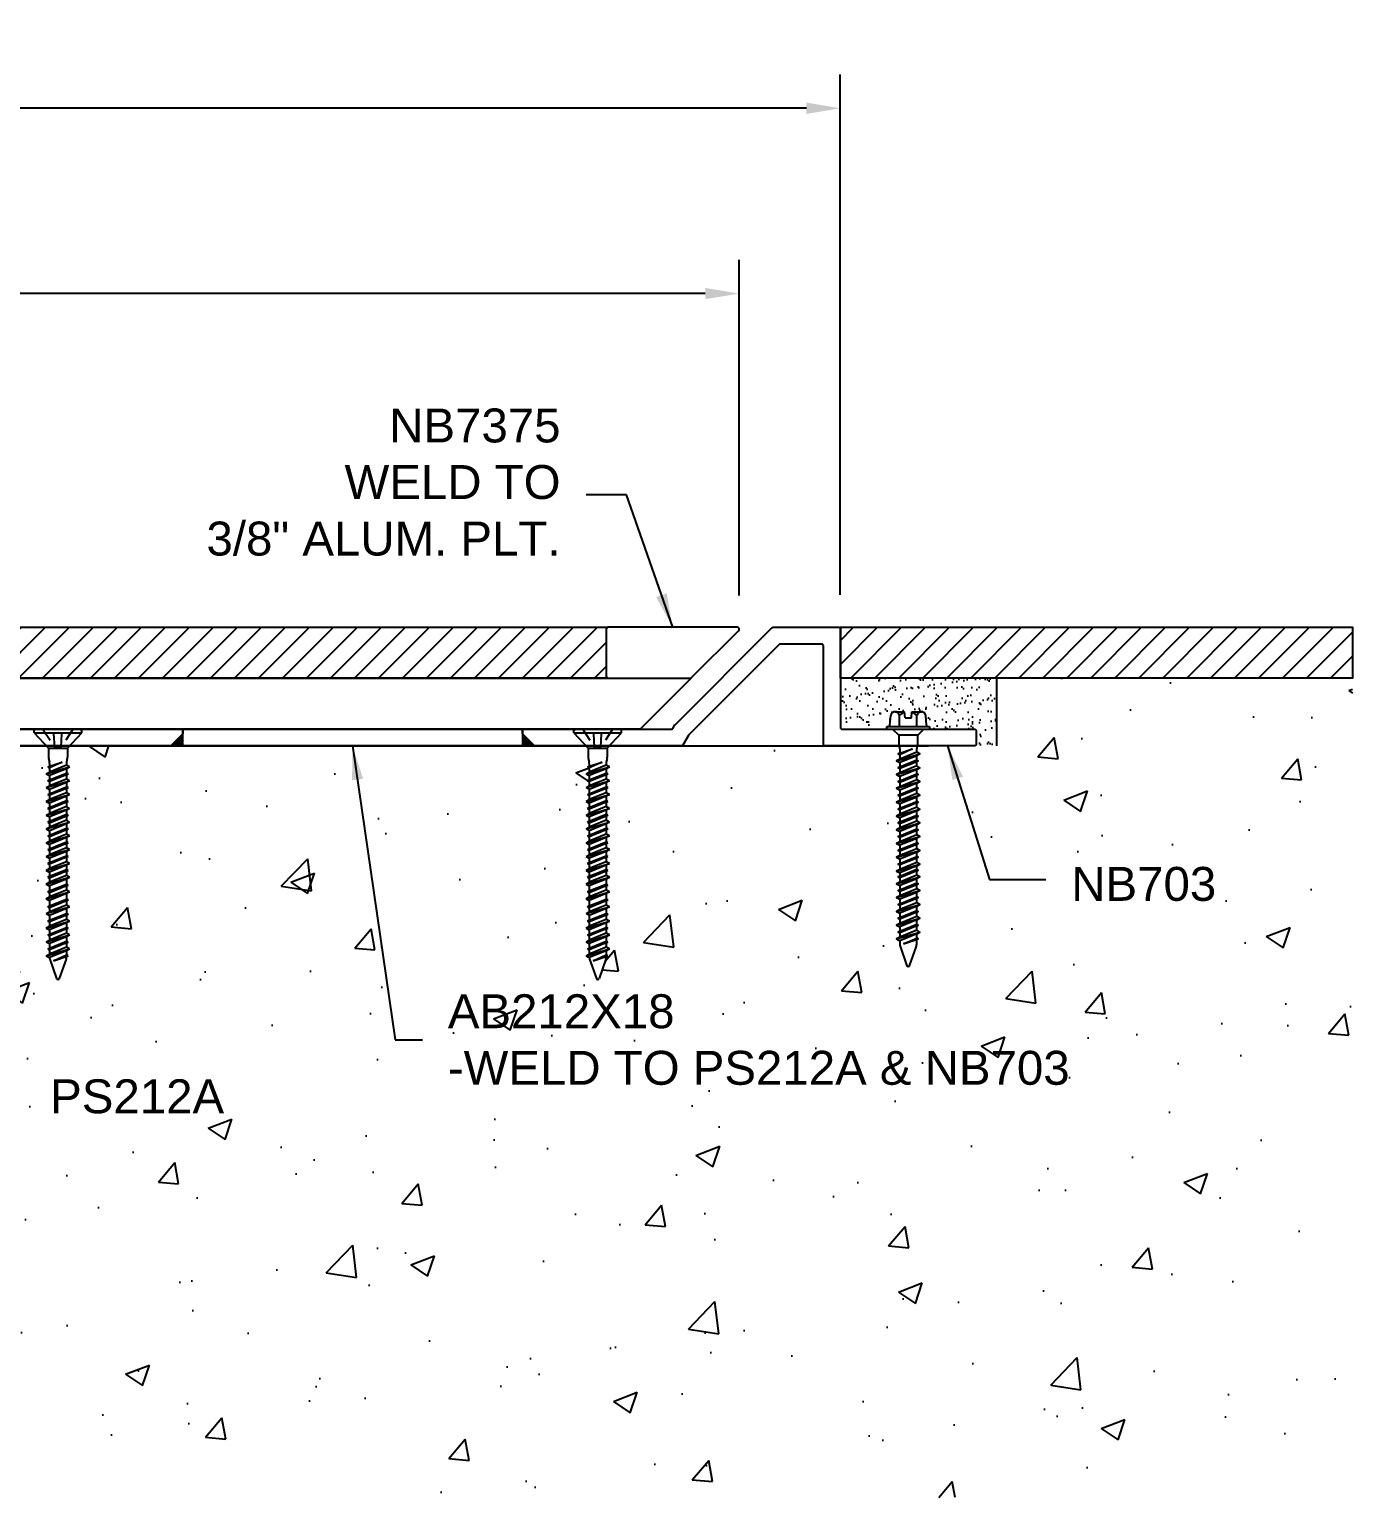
# Model space of a CAD drawing. Header units: inches. Extents: x -23.5 to 59, y 0.1 to 14.3.
# Drawn here: x 0.15 to 9.9, y 1.28 to 12.1 of the extents above; entities that cross this region are included whole.
import ezdxf

# ---------------------------------------------------------------- set-up
doc = ezdxf.new("R2010")
doc.units = ezdxf.units.IN
doc.header["$MEASUREMENT"] = 0
doc.linetypes.add('DASHED', pattern=[0.75, 0.5, -0.25])
for name, color, linetype in [('Anchors', 4, 'Continuous'), ('Conditions', 1, 'Continuous'), ('Dimensions', 3, 'Continuous'), ('TEXT', 2, 'Continuous')]:
    doc.layers.add(name, color=color, linetype=linetype)
doc.styles.add('ARIAL', font='arial.ttf')
doc.dimstyles.new('Arial', dxfattribs={"dimtxt": 0.25, "dimasz": 0.25, "dimexe": 0.25, "dimexo": 0.25, "dimgap": 0.25, "dimtad": 0, "dimtih": 1, "dimtoh": 1, "dimdec": 4, "dimzin": 3, "dimdsep": 46, "dimlunit": 4, "dimtxsty": 'ARIAL', "dimcen": 0.25, "dimadec": 0, "dimazin": 0, "dimtfac": 1, "dimtdec": 4, "dimtofl": 0, "dimtmove": 0, "dimatfit": 3, "dimfxl": 0, "dimfrac": 2, "dimtolj": 1, "dimtzin": 0, "dimarcsym": 0})

# ---------------------------------------------------------------- blocks, each defined once
blk = doc.blocks.new('*D22')
at = {"layer": 'Defpoints', "color": 0}
for p in [(6.124, 11.519), (-17.075, 7.684), (6.124, 7.684)]:
    blk.add_point(p, dxfattribs=at)
at = {"layer": 'Dimensions', "color": 0, "lineweight": -2}
for p, q in [((-17.075, 7.934), (-17.075, 11.769)), ((6.124, 7.934), (6.124, 11.769)), ((-16.825, 11.519), (-6.531, 11.519)), ((5.874, 11.519), (-4.419, 11.519))]:
    blk.add_line(p, q, dxfattribs=at)
at = {"layer": 'Dimensions', "color": 0}
for points in [[(-16.825, 11.561), (-16.825, 11.477), (-17.075, 11.519)], [(5.874, 11.561), (5.874, 11.477), (6.124, 11.519)]]:
    blk.add_solid(points, dxfattribs=at)
at = {"layer": 'Dimensions', "color": 0, "insert": (-5.475, 11.519), "char_height": 0.25, "attachment_point": 5, "style": 'ARIAL'}
blk.add_mtext('\\A1;1\'-11 3/16"\\P [589mm]', dxfattribs=at)
blk = doc.blocks.new('A$C63CB1885')
for p, q in [((-0.176, 0), (-0.175, 0.018)), ((-0.176, 0), (0.176, 0)), ((-0.176, 0), (-0.07, -0.113)), ((-0.163, 0.029), (0.163, 0.029)), ((0.07, -0.113), (0.176, 0)), ((0.176, 0), (0.175, 0.018)), ((-0.074, -0.251), (0.032, -0.215)), ((-0.07, -0.113), (0.07, -0.113)), ((-0.07, -0.113), (-0.07, -0.18)), ((-0.069, -0.189), (-0.063, -0.215)), ((-0.062, -0.245), (0.032, -0.215)), ((0.032, -0.215), (-0.062, -0.257)), ((0.069, -0.189), (0.063, -0.215)), ((0.07, -0.113), (0.07, -0.18)), ((-0.086, -0.302), (0.086, -0.251)), ((-0.086, -0.302), (-0.062, -0.289)), ((-0.086, -0.302), (-0.062, -0.315)), ((-0.074, -0.251), (-0.062, -0.245)), ((-0.074, -0.251), (-0.062, -0.257)), ((-0.074, -0.353), (0.074, -0.302)), ((-0.062, -0.225), (-0.062, -0.245)), ((0.062, -0.238), (-0.062, -0.289)), ((-0.062, -0.257), (-0.062, -0.289)), ((0.062, -0.264), (-0.062, -0.315)), ((-0.062, -0.346), (0.062, -0.296)), ((0.062, -0.308), (-0.062, -0.359)), ((-0.062, -0.315), (-0.062, -0.346)), ((0.062, -0.225), (0.062, -0.238)), ((0.086, -0.251), (0.062, -0.238)), ((0.086, -0.251), (0.062, -0.264)), ((0.062, -0.264), (0.062, -0.296)), ((0.074, -0.302), (0.062, -0.296)), ((0.074, -0.302), (0.062, -0.308)), ((0.062, -0.308), (0.062, -0.34)), ((-0.086, -0.403), (0.086, -0.353)), ((-0.086, -0.403), (-0.062, -0.391)), ((-0.086, -0.403), (-0.062, -0.416)), ((-0.074, -0.353), (-0.062, -0.346)), ((-0.074, -0.353), (-0.062, -0.359)), ((-0.074, -0.454), (0.074, -0.403)), ((0.062, -0.34), (-0.062, -0.391)), ((-0.062, -0.359), (-0.062, -0.391)), ((0.062, -0.366), (-0.062, -0.416)), ((-0.062, -0.448), (0.062, -0.397)), ((0.062, -0.41), (-0.062, -0.46)), ((-0.062, -0.416), (-0.062, -0.448)), ((0.086, -0.353), (0.062, -0.34)), ((0.086, -0.353), (0.062, -0.366)), ((0.062, -0.366), (0.062, -0.397)), ((0.074, -0.403), (0.062, -0.397)), ((0.074, -0.403), (0.062, -0.41)), ((0.062, -0.41), (0.062, -0.441)), ((-0.086, -0.505), (0.086, -0.454)), ((-0.086, -0.505), (-0.062, -0.492)), ((-0.086, -0.505), (-0.062, -0.518)), ((-0.074, -0.454), (-0.062, -0.448)), ((-0.074, -0.454), (-0.062, -0.46)), ((-0.074, -0.556), (0.074, -0.505)), ((0.062, -0.441), (-0.062, -0.492)), ((-0.062, -0.46), (-0.062, -0.492)), ((0.062, -0.467), (-0.062, -0.518)), ((-0.062, -0.55), (0.062, -0.499)), ((0.062, -0.511), (-0.062, -0.562)), ((-0.062, -0.518), (-0.062, -0.55)), ((0.086, -0.454), (0.062, -0.441)), ((0.086, -0.454), (0.062, -0.467)), ((0.062, -0.467), (0.062, -0.499)), ((0.074, -0.505), (0.062, -0.499)), ((0.074, -0.505), (0.062, -0.511)), ((0.062, -0.511), (0.062, -0.543)), ((-0.086, -0.607), (0.086, -0.556)), ((-0.086, -0.607), (-0.062, -0.594)), ((-0.086, -0.607), (-0.062, -0.619)), ((-0.074, -0.556), (-0.062, -0.55)), ((-0.074, -0.556), (-0.062, -0.562)), ((-0.074, -0.657), (0.074, -0.607)), ((0.062, -0.543), (-0.062, -0.594)), ((-0.062, -0.562), (-0.062, -0.594)), ((0.062, -0.569), (-0.062, -0.619)), ((-0.062, -0.651), (0.062, -0.6)), ((0.062, -0.613), (-0.062, -0.664)), ((-0.062, -0.619), (-0.062, -0.651)), ((0.062, -0.644), (-0.062, -0.695)), ((0.086, -0.556), (0.062, -0.543)), ((0.086, -0.556), (0.062, -0.569)), ((0.062, -0.569), (0.062, -0.6)), ((0.074, -0.607), (0.062, -0.6)), ((0.074, -0.607), (0.062, -0.613)), ((0.062, -0.613), (0.062, -0.644)), ((0.086, -0.657), (0.062, -0.644)), ((-0.086, -0.708), (0.086, -0.657)), ((-0.086, -0.708), (-0.062, -0.695)), ((-0.086, -0.708), (-0.062, -0.721)), ((-0.074, -0.657), (-0.062, -0.651)), ((-0.074, -0.657), (-0.062, -0.664)), ((-0.074, -0.759), (0.074, -0.708)), ((-0.074, -0.759), (-0.062, -0.753)), ((-0.062, -0.664), (-0.062, -0.695)), ((0.062, -0.67), (-0.062, -0.721)), ((-0.062, -0.753), (0.062, -0.702)), ((0.062, -0.714), (-0.062, -0.765)), ((-0.062, -0.721), (-0.062, -0.753)), ((0.062, -0.746), (-0.062, -0.797)), ((0.086, -0.657), (0.062, -0.67)), ((0.062, -0.67), (0.062, -0.702)), ((0.074, -0.708), (0.062, -0.702)), ((0.074, -0.708), (0.062, -0.714)), ((0.062, -0.714), (0.062, -0.746)), ((0.086, -0.759), (0.062, -0.746)), ((-0.086, -0.81), (0.086, -0.759)), ((-0.086, -0.81), (-0.062, -0.797)), ((-0.086, -0.81), (-0.062, -0.823)), ((-0.086, -0.911), (0.086, -0.86)), ((-0.074, -0.759), (-0.062, -0.765)), ((-0.074, -0.86), (0.074, -0.81)), ((-0.074, -0.86), (-0.062, -0.854)), ((-0.074, -0.86), (-0.062, -0.867)), ((-0.062, -0.765), (-0.062, -0.797)), ((0.062, -0.772), (-0.062, -0.823)), ((-0.062, -0.854), (0.062, -0.804)), ((0.062, -0.816), (-0.062, -0.867)), ((-0.062, -0.823), (-0.062, -0.854)), ((0.062, -0.848), (-0.062, -0.898)), ((0.086, -0.759), (0.062, -0.772)), ((0.062, -0.772), (0.062, -0.804)), ((0.074, -0.81), (0.062, -0.804)), ((0.074, -0.81), (0.062, -0.816)), ((0.062, -0.816), (0.062, -0.848)), ((0.086, -0.86), (0.062, -0.848)), ((0.086, -0.86), (0.062, -0.873)), ((-0.086, -0.911), (-0.062, -0.898)), ((-0.086, -0.911), (-0.062, -0.924)), ((-0.086, -1.013), (0.086, -0.962)), ((-0.074, -0.962), (0.074, -0.911)), ((-0.074, -0.962), (-0.062, -0.956)), ((-0.074, -0.962), (-0.062, -0.968)), ((-0.062, -0.867), (-0.062, -0.898)), ((0.062, -0.873), (-0.062, -0.924)), ((-0.062, -0.956), (0.062, -0.905)), ((0.062, -0.917), (-0.062, -0.968)), ((-0.062, -0.924), (-0.062, -0.956)), ((0.062, -0.949), (-0.062, -1)), ((-0.062, -0.968), (-0.062, -1)), ((0.062, -0.873), (0.062, -0.905)), ((0.074, -0.911), (0.062, -0.905)), ((0.074, -0.911), (0.062, -0.917)), ((0.062, -0.917), (0.062, -0.949)), ((0.086, -0.962), (0.062, -0.949)), ((0.086, -0.962), (0.062, -0.975)), ((-0.086, -1.013), (-0.062, -1)), ((-0.086, -1.013), (-0.062, -1.026)), ((-0.086, -1.114), (0.086, -1.064)), ((-0.074, -1.064), (0.074, -1.013)), ((-0.074, -1.064), (-0.062, -1.057)), ((-0.074, -1.064), (-0.062, -1.07)), ((0.062, -0.975), (-0.062, -1.026)), ((-0.062, -1.057), (0.062, -1.007)), ((0.062, -1.019), (-0.062, -1.07)), ((-0.062, -1.026), (-0.062, -1.057)), ((0.062, -1.051), (-0.062, -1.101)), ((-0.062, -1.07), (-0.062, -1.101)), ((0.062, -1.077), (-0.062, -1.127)), ((0.062, -0.975), (0.062, -1.007)), ((0.074, -1.013), (0.062, -1.007)), ((0.074, -1.013), (0.062, -1.019)), ((0.062, -1.019), (0.062, -1.051)), ((0.086, -1.064), (0.062, -1.051)), ((0.086, -1.064), (0.062, -1.077)), ((0.062, -1.077), (0.062, -1.115)), ((-0.086, -1.114), (-0.062, -1.101)), ((-0.086, -1.114), (-0.062, -1.127)), ((-0.086, -1.222), (0.086, -1.171)), ((-0.074, -1.171), (0.074, -1.121)), ((-0.074, -1.171), (-0.062, -1.165)), ((-0.074, -1.171), (-0.062, -1.178)), ((-0.062, -1.165), (0.062, -1.115)), ((0.062, -1.127), (-0.062, -1.178)), ((-0.062, -1.127), (-0.062, -1.165)), ((0.062, -1.159), (-0.062, -1.209)), ((-0.062, -1.178), (-0.062, -1.209)), ((0.062, -1.184), (-0.062, -1.235)), ((0.074, -1.121), (0.062, -1.115)), ((0.074, -1.121), (0.062, -1.127)), ((0.062, -1.127), (0.062, -1.159)), ((0.086, -1.171), (0.062, -1.159)), ((0.086, -1.171), (0.062, -1.184)), ((0.062, -1.184), (0.062, -1.225)), ((-0.086, -1.222), (-0.062, -1.209)), ((-0.086, -1.222), (-0.062, -1.235)), ((-0.086, -1.332), (0.086, -1.282)), ((-0.074, -1.282), (0.074, -1.231)), ((-0.074, -1.282), (-0.062, -1.275)), ((-0.074, -1.282), (-0.062, -1.288)), ((-0.062, -1.275), (0.062, -1.225)), ((-0.062, -1.235), (-0.062, -1.275)), ((0.062, -1.237), (-0.062, -1.288)), ((0.062, -1.269), (-0.062, -1.319)), ((-0.062, -1.288), (-0.062, -1.319)), ((0.062, -1.295), (-0.062, -1.345)), ((0.074, -1.231), (0.062, -1.225)), ((0.074, -1.231), (0.062, -1.237)), ((0.062, -1.237), (0.062, -1.269)), ((0.086, -1.282), (0.062, -1.269)), ((0.086, -1.282), (0.062, -1.295)), ((0.062, -1.295), (0.062, -1.33)), ((-0.086, -1.332), (-0.062, -1.319)), ((-0.086, -1.332), (-0.062, -1.345)), ((-0.086, -1.438), (0.086, -1.387)), ((-0.074, -1.387), (0.074, -1.336)), ((-0.074, -1.387), (-0.062, -1.381)), ((-0.074, -1.387), (-0.062, -1.393)), ((-0.062, -1.381), (0.062, -1.33)), ((0.062, -1.343), (-0.062, -1.393)), ((-0.062, -1.345), (-0.062, -1.381)), ((0.062, -1.374), (-0.062, -1.425)), ((-0.062, -1.393), (-0.062, -1.425)), ((0.062, -1.4), (-0.062, -1.451)), ((0.074, -1.336), (0.062, -1.33)), ((0.074, -1.336), (0.062, -1.343)), ((0.062, -1.343), (0.062, -1.374)), ((0.086, -1.387), (0.062, -1.374)), ((0.086, -1.387), (0.062, -1.4)), ((0.062, -1.4), (0.062, -1.433)), ((-0.086, -1.438), (-0.062, -1.425)), ((-0.086, -1.438), (-0.062, -1.451)), ((-0.086, -1.54), (0.086, -1.489)), ((-0.074, -1.489), (0.074, -1.439)), ((-0.074, -1.489), (-0.062, -1.483)), ((-0.074, -1.489), (-0.062, -1.496)), ((-0.062, -1.483), (0.062, -1.433)), ((0.062, -1.445), (-0.062, -1.496)), ((-0.062, -1.451), (-0.062, -1.483)), ((0.062, -1.477), (-0.062, -1.527)), ((-0.062, -1.496), (-0.062, -1.527)), ((0.062, -1.502), (-0.062, -1.553)), ((0.074, -1.439), (0.062, -1.433)), ((0.074, -1.439), (0.062, -1.445)), ((0.062, -1.445), (0.062, -1.477)), ((0.086, -1.489), (0.062, -1.477)), ((0.086, -1.489), (0.062, -1.502)), ((0.062, -1.502), (0.062, -1.535)), ((-0.086, -1.54), (-0.062, -1.527)), ((-0.086, -1.54), (-0.062, -1.553)), ((-0.086, -1.643), (0.086, -1.592)), ((-0.074, -1.592), (0.074, -1.541)), ((-0.074, -1.592), (-0.062, -1.586)), ((-0.074, -1.592), (-0.062, -1.598)), ((-0.062, -1.586), (0.062, -1.535)), ((0.062, -1.547), (-0.062, -1.598)), ((-0.062, -1.553), (-0.062, -1.586)), ((0.062, -1.579), (-0.062, -1.63)), ((-0.062, -1.598), (-0.062, -1.63)), ((0.062, -1.605), (-0.062, -1.655)), ((0.074, -1.541), (0.062, -1.535)), ((0.074, -1.541), (0.062, -1.547)), ((0.062, -1.547), (0.062, -1.579)), ((0.086, -1.592), (0.062, -1.579)), ((0.086, -1.592), (0.062, -1.605)), ((0.062, -1.605), (0.062, -1.652)), ((-0.086, -1.643), (-0.062, -1.63)), ((-0.086, -1.643), (-0.062, -1.655)), ((-0.06, -1.668), (-0.01, -1.81)), ((-0.034, -1.679), (0.062, -1.636)), ((-0.034, -1.679), (0.074, -1.643)), ((0.062, -1.649), (-0.034, -1.679)), ((0.06, -1.668), (0.01, -1.81)), ((0.074, -1.643), (0.062, -1.636)), ((0.074, -1.643), (0.062, -1.649))]:
    blk.add_line(p, q)
at = {"linetype": 'DASHED', "ltscale": 0.025}
for p, q in [((-0.113, 0.029), (-0.024, -0.106)), ((-0.024, -0.106), (-0.031, 0.028)), ((0.024, -0.106), (0.031, 0.029)), ((0.112, 0.029), (0.024, -0.106)), ((-0.024, -0.106), (0.024, -0.106))]:
    blk.add_line(p, q, dxfattribs=at)
for centre, radius, start, end in [((-0.163, 0.017), 0.0112, 90, 175), ((0.163, 0.017), 0.0112, 5, 90), ((-0.023, -0.18), 0.0465, 180, 191.9357), ((-0.109, -0.225), 0.0465, 0, 11.9357), ((0.109, -0.225), 0.0465, 168.0643, 180), ((0.023, -0.18), 0.0465, 348.0643, 0), ((-0.016, -1.652), 0.0465, 183.9476, 199.3058), ((0.016, -1.652), 0.0465, 340.6942, 0), ((0, -1.806), 0.0106, 204.1001, 335.8999)]:
    blk.add_arc(centre, radius, start, end)
blk = doc.blocks.new('TF316134')
blk.add_blockref('A$C63CB1885', (0, -0.0285))
blk = doc.blocks.new('TH316134')
for p, q in [((-0.097, 0.127), (-0.027, 0.127)), ((-0.023, 0.083), (-0.027, 0.127)), ((0.023, 0.083), (0.027, 0.127)), ((0.027, 0.127), (0.097, 0.127)), ((-0.157, 0.019), (0.157, 0.019)), ((-0.157, 0), (-0.157, 0.019)), ((-0.157, 0), (0.157, 0)), ((-0.135, 0.029), (-0.129, 0.1)), ((-0.115, 0), (-0.07, -0.045)), ((-0.065, 0.019), (-0.065, 0.1)), ((-0.023, 0.083), (0.023, 0.083)), ((0.064, 0.019), (0.064, 0.1)), ((0.115, 0), (0.07, -0.045)), ((0.135, 0.029), (0.129, 0.1)), ((0.157, 0.019), (0.157, 0)), ((-0.086, -0.234), (0.086, -0.184)), ((-0.074, -0.184), (0.032, -0.147)), ((0.032, -0.147), (-0.062, -0.19)), ((-0.062, -0.177), (0.032, -0.147)), ((0.062, -0.171), (-0.062, -0.221)), ((0.062, -0.197), (-0.062, -0.247)), ((-0.086, -0.336), (0.086, -0.285)), ((-0.074, -0.285), (0.074, -0.234)), ((-0.062, -0.279), (0.062, -0.228)), ((0.062, -0.241), (-0.062, -0.291)), ((0.062, -0.272), (-0.062, -0.323)), ((0.062, -0.298), (-0.062, -0.349)), ((-0.086, -0.437), (0.086, -0.387)), ((-0.074, -0.387), (0.074, -0.336)), ((-0.062, -0.381), (0.062, -0.33)), ((0.062, -0.342), (-0.062, -0.393)), ((0.062, -0.374), (-0.062, -0.425)), ((0.062, -0.4), (-0.062, -0.45)), ((-0.062, -0.482), (0.062, -0.431)), ((-0.086, -0.539), (0.086, -0.488)), ((-0.074, -0.488), (0.074, -0.437)), ((-0.074, -0.59), (0.074, -0.539)), ((0.062, -0.444), (-0.062, -0.494)), ((0.062, -0.475), (-0.062, -0.526)), ((0.062, -0.501), (-0.062, -0.552)), ((-0.062, -0.584), (0.062, -0.533)), ((-0.086, -0.641), (0.086, -0.59)), ((-0.074, -0.691), (0.074, -0.641)), ((0.062, -0.545), (-0.062, -0.596)), ((0.062, -0.577), (-0.062, -0.628)), ((0.062, -0.603), (-0.062, -0.654)), ((-0.062, -0.685), (0.062, -0.634)), ((0.062, -0.647), (-0.062, -0.698)), ((-0.086, -0.742), (0.086, -0.691)), ((-0.074, -0.793), (0.074, -0.742)), ((0.062, -0.678), (-0.062, -0.729)), ((0.062, -0.704), (-0.062, -0.755)), ((-0.062, -0.787), (0.062, -0.736)), ((0.062, -0.748), (-0.062, -0.799)), ((-0.086, -0.844), (0.086, -0.793)), ((-0.074, -0.895), (0.074, -0.844)), ((0.062, -0.78), (-0.062, -0.831)), ((0.062, -0.806), (-0.062, -0.857)), ((-0.062, -0.888), (0.062, -0.838)), ((0.062, -0.85), (-0.062, -0.901)), ((-0.086, -0.945), (0.086, -0.895)), ((-0.074, -0.996), (0.074, -0.945)), ((0.062, -0.882), (-0.062, -0.932)), ((0.062, -0.907), (-0.062, -0.958)), ((-0.062, -0.99), (0.062, -0.939)), ((0.062, -0.951), (-0.062, -1.002)), ((-0.086, -1.047), (0.086, -0.996)), ((-0.074, -1.09), (0.074, -1.039)), ((0.062, -0.983), (-0.062, -1.034)), ((0.062, -1.009), (-0.062, -1.06)), ((-0.062, -1.084), (0.062, -1.033)), ((0.062, -1.045), (-0.062, -1.096)), ((0.062, -1.077), (-0.062, -1.128)), ((-0.086, -1.141), (0.086, -1.09)), ((-0.074, -1.191), (0.074, -1.141)), ((0.062, -1.103), (-0.062, -1.154)), ((-0.062, -1.185), (0.062, -1.134)), ((0.062, -1.147), (-0.062, -1.198)), ((0.062, -1.178), (-0.062, -1.229)), ((-0.086, -1.242), (0.086, -1.191)), ((-0.086, -1.344), (0.086, -1.293)), ((-0.074, -1.293), (0.074, -1.242)), ((0.062, -1.204), (-0.062, -1.255)), ((-0.062, -1.287), (0.062, -1.236)), ((0.062, -1.248), (-0.062, -1.299)), ((0.062, -1.28), (-0.062, -1.331)), ((-0.086, -1.445), (0.086, -1.395)), ((-0.074, -1.395), (0.074, -1.344)), ((0.062, -1.306), (-0.062, -1.357)), ((-0.062, -1.388), (0.062, -1.338)), ((0.062, -1.35), (-0.062, -1.401)), ((0.062, -1.382), (-0.062, -1.432)), ((-0.086, -1.547), (0.086, -1.496)), ((-0.074, -1.496), (0.074, -1.445)), ((0.062, -1.407), (-0.062, -1.458)), ((-0.062, -1.49), (0.062, -1.439)), ((0.062, -1.451), (-0.062, -1.502)), ((0.062, -1.483), (-0.062, -1.534)), ((0.062, -1.509), (-0.062, -1.56)), ((-0.034, -1.584), (0.062, -1.541)), ((-0.034, -1.584), (0.074, -1.547)), ((0.062, -1.553), (-0.034, -1.584))]:
    blk.add_line(p, q)
blk.add_lwpolyline([(0.07, -0.045), (-0.07, -0.045), (-0.07, -0.112, 0.052126), (-0.069, -0.122), (-0.063, -0.148, -0.052126), (-0.062, -0.157), (-0.062, -0.177), (-0.074, -0.184), (-0.062, -0.19), (-0.062, -0.221), (-0.086, -0.234), (-0.062, -0.247), (-0.062, -0.279), (-0.074, -0.285), (-0.062, -0.291), (-0.062, -0.323), (-0.086, -0.336), (-0.062, -0.349), (-0.062, -0.381), (-0.074, -0.387), (-0.062, -0.393), (-0.062, -0.425), (-0.086, -0.437), (-0.062, -0.45), (-0.062, -0.482), (-0.074, -0.488), (-0.062, -0.494), (-0.062, -0.526), (-0.086, -0.539), (-0.062, -0.552), (-0.062, -0.584), (-0.074, -0.59), (-0.062, -0.596), (-0.062, -0.628), (-0.086, -0.641), (-0.062, -0.654), (-0.062, -0.685), (-0.074, -0.691), (-0.062, -0.698), (-0.062, -0.729), (-0.086, -0.742), (-0.062, -0.755), (-0.062, -0.787), (-0.074, -0.793), (-0.062, -0.799), (-0.062, -0.831), (-0.086, -0.844), (-0.062, -0.857), (-0.062, -0.888), (-0.074, -0.895), (-0.062, -0.901), (-0.062, -0.932), (-0.086, -0.945), (-0.062, -0.958), (-0.062, -0.99), (-0.074, -0.996), (-0.062, -1.002), (-0.062, -1.034), (-0.086, -1.047), (-0.062, -1.06), (-0.062, -1.084), (-0.074, -1.09), (-0.062, -1.096), (-0.062, -1.128), (-0.086, -1.141), (-0.062, -1.154), (-0.062, -1.185), (-0.074, -1.191), (-0.062, -1.198), (-0.062, -1.229), (-0.086, -1.242), (-0.062, -1.255), (-0.062, -1.287), (-0.074, -1.293), (-0.062, -1.299), (-0.062, -1.331), (-0.086, -1.344), (-0.062, -1.357), (-0.062, -1.388), (-0.074, -1.395), (-0.062, -1.401), (-0.062, -1.432), (-0.086, -1.445), (-0.062, -1.458), (-0.062, -1.49), (-0.074, -1.496), (-0.062, -1.502), (-0.062, -1.534), (-0.086, -1.547), (-0.062, -1.56), (-0.062, -1.586, 0.084437), (-0.06, -1.601), (-0.01, -1.744, 0.648167), (0.01, -1.744), (0.06, -1.601, 0.084437), (0.062, -1.586), (0.062, -1.553), (0.074, -1.547), (0.062, -1.541), (0.062, -1.509), (0.086, -1.496), (0.062, -1.483), (0.062, -1.451), (0.074, -1.445), (0.062, -1.439), (0.062, -1.407), (0.086, -1.395), (0.062, -1.382), (0.062, -1.35), (0.074, -1.344), (0.062, -1.338), (0.062, -1.306), (0.086, -1.293), (0.062, -1.28), (0.062, -1.248), (0.074, -1.242), (0.062, -1.236), (0.062, -1.204), (0.086, -1.191), (0.062, -1.178), (0.062, -1.147), (0.074, -1.141), (0.062, -1.134), (0.062, -1.103), (0.086, -1.09), (0.062, -1.077), (0.062, -1.045), (0.074, -1.039), (0.062, -1.033), (0.062, -1.009), (0.086, -0.996), (0.062, -0.983), (0.062, -0.951), (0.074, -0.945), (0.062, -0.939), (0.062, -0.907), (0.086, -0.895), (0.062, -0.882), (0.062, -0.85), (0.074, -0.844), (0.062, -0.838), (0.062, -0.806), (0.086, -0.793), (0.062, -0.78), (0.062, -0.748), (0.074, -0.742), (0.062, -0.736), (0.062, -0.704), (0.086, -0.691), (0.062, -0.678), (0.062, -0.647), (0.074, -0.641), (0.062, -0.634), (0.062, -0.603), (0.086, -0.59), (0.062, -0.577), (0.062, -0.545), (0.074, -0.539), (0.062, -0.533), (0.062, -0.501), (0.086, -0.488), (0.062, -0.475), (0.062, -0.444), (0.074, -0.437), (0.062, -0.431), (0.062, -0.4), (0.086, -0.387), (0.062, -0.374), (0.062, -0.342), (0.074, -0.336), (0.062, -0.33), (0.062, -0.298), (0.086, -0.285), (0.062, -0.272), (0.062, -0.241), (0.074, -0.234), (0.062, -0.228), (0.062, -0.197), (0.086, -0.184), (0.062, -0.171), (0.062, -0.157, -0.052126), (0.063, -0.148), (0.069, -0.122, 0.052126), (0.07, -0.112)], format="xyb", close=True)
for centre, radius, start, end in [((-0.097, 0.095), 0.0327, 9.285, 170.715), ((0, 0.038), 0.0896, 107.4215, 136.0407), ((0, 0.038), 0.0896, 43.9593, 72.5785), ((0.097, 0.095), 0.0327, 9.285, 170.715), ((-0.146, 0.03), 0.0112, 270, 355), ((0.146, 0.03), 0.0112, 185, 270)]:
    blk.add_arc(centre, radius, start, end)
blk = doc.blocks.new('NB703')
at = {"linetype": 'Continuous', "flags": 128}
blk.add_lwpolyline([(-0.552, 0), (0.553, 0, 0.414214), (0.563, 0.01), (0.563, 0.74, -0.414214), (0.573, 0.75), (0.882, 0.75, -0.198912), (0.889, 0.747), (1.555, 0.08, -0.065543), (1.557, 0.078), (1.599, 0.005, 0.267949), (1.608, 0), (2.686, 0, 0.198912), (2.693, 0.003), (2.78, 0.09), (2.78, 0.115, 0.414214), (2.77, 0.125), (1.68, 0.125, -0.267949), (1.671, 0.13), (1.657, 0.155, 0.065543), (1.655, 0.157), (0.94, 0.872, 0.198912), (0.933, 0.875), (0.447, 0.875, 0.414214), (0.437, 0.865), (0.437, 0.135, -0.414214), (0.428, 0.125), (-0.552, 0.125, 0.414214), (-0.562, 0.115), (-0.562, 0.01, 0.414214)], format="xyb", close=True, dxfattribs=at)
blk = doc.blocks.new('NB7375')
at = {"linetype": 'Continuous', "flags": 128}
blk.add_lwpolyline([(-0.302, 0.375, 0.414214), (-0.317, 0.36), (-0.317, 0.015, 0.414214), (-0.302, 0), (0.302, 0, 0.198912), (0.312, 0.004), (0.658, 0.349, 0.668179), (0.647, 0.375)], format="xyb", close=True, dxfattribs=at)
blk = doc.blocks.new('*D28')
at = {"layer": 'Defpoints', "color": 0}
for p in [(-16.329, 10.153), (-16.329, 7.679), (5.379, 7.679)]:
    blk.add_point(p, dxfattribs=at)
at = {"layer": 'Dimensions', "color": 0, "lineweight": -2}
for p, q in [((-16.329, 7.929), (-16.329, 10.403)), ((5.379, 7.929), (5.379, 10.403)), ((-16.079, 10.153), (-6.531, 10.153)), ((5.129, 10.153), (-4.419, 10.153))]:
    blk.add_line(p, q, dxfattribs=at)
at = {"layer": 'Dimensions', "color": 0}
for points in [[(-16.079, 10.195), (-16.079, 10.112), (-16.329, 10.153)], [(5.129, 10.195), (5.129, 10.112), (5.379, 10.153)]]:
    blk.add_solid(points, dxfattribs=at)
at = {"layer": 'Dimensions', "color": 0, "insert": (-5.475, 10.153), "char_height": 0.25, "attachment_point": 5, "style": 'ARIAL'}
blk.add_mtext('\\A1;1\'-9 11/16"\\P [551mm]', dxfattribs=at)
blk = doc.blocks.new('PS212A')
at = {"linetype": 'Continuous', "flags": 128}
blk.add_lwpolyline([(0.45, 0.125), (-1.747, 0.125, 0.414214), (-1.757, 0.115), (-1.757, 0.094, 0.198912), (-1.754, 0.087), (-1.67, 0.003, 0.198912), (-1.663, 0), (-0.01, 0, -0.414214), (0, -0.01), (0, -0.325, 0.758338), (0.834, -0.559, 0.420887), (0.831, -0.545), (0.74, -0.492, 0.405496), (0.726, -0.496, -3.520953), (0.726, -0.154, 0.405496), (0.74, -0.158), (0.831, -0.105, 0.420887), (0.834, -0.091, 0.261868)], format="xyb", close=True, dxfattribs=at)
blk = doc.blocks.new('Weld')
h = blk.add_hatch(color=253)
edge = h.paths.add_edge_path()
edge.add_line((0.094, 0), (0.094, 0.094))
edge.add_arc((0.084, 0.094), 0.01, -45, 0, ccw=False)
edge.add_line((0.091, 0.087), (0.018, 0.013))
edge.add_arc((0.093, 0.216), 0.216, 249.6425, 269.6311)
edge.add_line((0.091, 0), (0.094, 0))
at = {"color": 253}
blk.add_arc((0.093, 0.216), 0.216, 249.6425, 270.3689, dxfattribs=at)

msp = doc.modelspace()

# ---------------------------------------------------------------- hatches: boundary and pattern name
at = {"layer": 'Conditions'}
h = msp.add_hatch(dxfattribs=at)
h.set_pattern_fill('ANSI31', color=256, style=0)
h.paths.add_polyline_path([(4.39985, 7.69427), (-15.35025, 7.69427), (-15.35025, 7.31927), (-10.4752, 7.31927), (4.39985, 7.31927)])
h = msp.add_hatch(dxfattribs=at)
h.set_pattern_fill('ANSI31', color=256, style=0)
h.set_pattern_definition([(45, (-6.0005, 4.48751), (-0.0883883, 0.0883883), [])])
h.paths.add_polyline_path([(9.8977, 7.31927), (9.8977, 7.69427), (6.1245, 7.69427), (6.1245, 7.31927)])
h = msp.add_hatch(dxfattribs=at)
h.set_pattern_fill('AR-CONC', color=256, scale=0.25, style=0)
h.paths.add_polyline_path([(9.8977, 7.31927), (6.1245, 7.31927), (6.1245, 6.95427, 0.41421356), (6.1345, 6.94427), (6.46775, 6.94427), (6.46775, 6.96302), (6.47807, 6.96302, 0.38887873), (6.48928, 6.97328), (6.49507, 7.03949, -0.41056306), (6.52775, 7.07177), (6.59731, 7.07177), (6.60125, 7.02677), (6.64775, 7.02677), (6.65168, 7.07177), (6.72125, 7.07177, -0.41056306), (6.75392, 7.03949), (6.75971, 6.97328, 0.38887873), (6.77092, 6.96302), (6.78125, 6.96302), (6.78125, 6.94427), (7.1245, 6.94427), (7.1245, 6.81927), (6.69255, 6.81927), (6.68775, 6.79658, 0.05212645), (6.68675, 6.78697), (6.68675, 6.7736), (6.71075, 6.76067), (6.68675, 6.74775), (6.68675, 6.71605), (6.69819, 6.70989), (6.68675, 6.70373), (6.68675, 6.67203), (6.71075, 6.65911), (6.68675, 6.64618), (6.68675, 6.61449), (6.69819, 6.60833), (6.68675, 6.60216), (6.68675, 6.57047), (6.71075, 6.55755), (6.68675, 6.54462), (6.68675, 6.51293), (6.69819, 6.50677), (6.68675, 6.5006), (6.68675, 6.46891), (6.71075, 6.45598), (6.68675, 6.44306), (6.68675, 6.41137), (6.69819, 6.4052), (6.68675, 6.39904), (6.68675, 6.36735), (6.71075, 6.35442), (6.68675, 6.3415), (6.68675, 6.3098), (6.69819, 6.30364), (6.68675, 6.29748), (6.68675, 6.26578), (6.71075, 6.25286), (6.68675, 6.23993), (6.68675, 6.20824), (6.69819, 6.20208), (6.68675, 6.19591), (6.68675, 6.16422), (6.71075, 6.1513), (6.68675, 6.13837), (6.68675, 6.10668), (6.69819, 6.10052), (6.68675, 6.09435), (6.68675, 6.06266), (6.71075, 6.04973), (6.68675, 6.03681), (6.68675, 6.00512), (6.69819, 5.99895), (6.68675, 5.99279), (6.68675, 5.9611), (6.71075, 5.94817), (6.68675, 5.93525), (6.68675, 5.91137), (6.69819, 5.9052), (6.68675, 5.89904), (6.68675, 5.86735), (6.71075, 5.85442), (6.68675, 5.8415), (6.68675, 5.8098), (6.69819, 5.80364), (6.68675, 5.79748), (6.68675, 5.76578), (6.71075, 5.75286), (6.68675, 5.73993), (6.68675, 5.70824), (6.69819, 5.70208), (6.68675, 5.69591), (6.68675, 5.66422), (6.71075, 5.6513), (6.68675, 5.63837), (6.68675, 5.60668), (6.69819, 5.60052), (6.68675, 5.59435), (6.68675, 5.56266), (6.71075, 5.54973), (6.68675, 5.53681), (6.68675, 5.50512), (6.69819, 5.49895), (6.68675, 5.49279), (6.68675, 5.4611), (6.71075, 5.44817), (6.68675, 5.43525), (6.68675, 5.40355), (6.69819, 5.39739), (6.68675, 5.39123), (6.68675, 5.3507), (6.63472, 5.20218, -0.77412328), (6.61427, 5.20218), (6.56225, 5.3507), (6.56225, 5.38447), (6.53825, 5.39739), (6.56225, 5.41032), (6.56225, 5.44201), (6.5508, 5.44817), (6.56225, 5.45433), (6.56225, 5.48603), (6.53825, 5.49895), (6.56225, 5.51188), (6.56225, 5.54357), (6.5508, 5.54973), (6.56225, 5.5559), (6.56225, 5.58759), (6.53825, 5.60052), (6.56225, 5.61344), (6.56225, 5.64513), (6.5508, 5.6513), (6.56225, 5.65746), (6.56225, 5.68915), (6.53825, 5.70208), (6.56225, 5.715), (6.56225, 5.7467), (6.5508, 5.75286), (6.56225, 5.75902), (6.56225, 5.79072), (6.53825, 5.80364), (6.56225, 5.81657), (6.56225, 5.84826), (6.5508, 5.85442), (6.56225, 5.86058), (6.56225, 5.88447), (6.53825, 5.89739), (6.56225, 5.91032), (6.56225, 5.94201), (6.5508, 5.94817), (6.56225, 5.95433), (6.56225, 5.98603), (6.53825, 5.99895), (6.56225, 6.01188), (6.56225, 6.04357), (6.5508, 6.04973), (6.56225, 6.0559), (6.56225, 6.08759), (6.53825, 6.10052), (6.56225, 6.11344), (6.56225, 6.14513), (6.5508, 6.1513), (6.56225, 6.15746), (6.56225, 6.18915), (6.53825, 6.20208), (6.56225, 6.215), (6.56225, 6.2467), (6.5508, 6.25286), (6.56225, 6.25902), (6.56225, 6.29072), (6.53825, 6.30364), (6.56225, 6.31657), (6.56225, 6.34826), (6.5508, 6.35442), (6.56225, 6.36058), (6.56225, 6.39228), (6.53825, 6.4052), (6.56225, 6.41813), (6.56225, 6.44982), (6.5508, 6.45598), (6.56225, 6.46215), (6.56225, 6.49384), (6.53825, 6.50677), (6.56225, 6.51969), (6.56225, 6.55138), (6.5508, 6.55755), (6.56225, 6.56371), (6.56225, 6.5954), (6.53825, 6.60833), (6.56225, 6.62125), (6.56225, 6.65295), (6.5508, 6.65911), (6.56225, 6.66527), (6.56225, 6.69697), (6.53825, 6.70989), (6.56225, 6.72282), (6.56225, 6.75451), (6.5508, 6.76067), (6.56225, 6.76683), (6.56225, 6.78697, 0.05212645), (6.56124, 6.79658), (6.55645, 6.81927), (6.0095, 6.81927), (4.42186, 6.81927), (4.40671, 6.80327), (4.40671, 6.73131), (4.40022, 6.70058, 0.05212645), (4.39921, 6.69097), (4.39921, 6.6776), (4.42321, 6.66467), (4.39921, 6.65175), (4.39921, 6.62005), (4.41066, 6.61389), (4.39921, 6.60773), (4.39921, 6.57603), (4.42321, 6.56311), (4.39921, 6.55018), (4.39921, 6.51849), (4.41066, 6.51233), (4.39921, 6.50616), (4.39921, 6.47447), (4.42321, 6.46155), (4.39921, 6.44862), (4.39921, 6.41693), (4.41066, 6.41077), (4.39921, 6.4046), (4.39921, 6.37291), (4.42321, 6.35998), (4.39921, 6.34706), (4.39921, 6.31537), (4.41066, 6.3092), (4.39921, 6.30304), (4.39921, 6.27135), (4.42321, 6.25842), (4.39921, 6.2455), (4.39921, 6.2138), (4.41066, 6.20764), (4.39921, 6.20148), (4.39921, 6.16978), (4.42321, 6.15686), (4.39921, 6.14393), (4.39921, 6.11224), (4.41066, 6.10608), (4.39921, 6.09991), (4.39921, 6.06822), (4.42321, 6.0553), (4.39921, 6.04237), (4.39921, 6.01068), (4.41066, 6.00452), (4.39921, 5.99835), (4.39921, 5.96666), (4.42321, 5.95373), (4.39921, 5.94081), (4.39921, 5.90912), (4.41066, 5.90295), (4.39921, 5.89679), (4.39921, 5.8651), (4.42321, 5.85217), (4.39921, 5.83925), (4.39921, 5.80124), (4.41066, 5.79507), (4.39921, 5.78891), (4.39921, 5.75722), (4.42321, 5.74429), (4.39921, 5.73137), (4.39921, 5.69111), (4.41066, 5.68494), (4.39921, 5.67878), (4.39921, 5.64709), (4.42321, 5.63416), (4.39921, 5.62124), (4.39921, 5.58548), (4.41066, 5.57931), (4.39921, 5.57315), (4.39921, 5.54146), (4.42321, 5.52853), (4.39921, 5.51561), (4.39921, 5.48321), (4.41066, 5.47705), (4.39921, 5.47089), (4.39921, 5.43919), (4.42321, 5.42627), (4.39921, 5.41334), (4.39921, 5.38095), (4.41066, 5.37479), (4.39921, 5.36863), (4.39921, 5.33693), (4.42321, 5.32401), (4.39921, 5.31108), (4.39921, 5.27939), (4.41066, 5.27323), (4.39921, 5.26706), (4.39921, 5.25564), (4.34719, 5.10712, -0.77412328), (4.32674, 5.10712), (4.27733, 5.24817, -0.06654669), (4.27483, 5.26024), (4.25071, 5.27323), (4.27482, 5.28621), (4.27482, 5.31779), (4.26327, 5.32401), (4.27482, 5.33022), (4.27482, 5.36251), (4.25071, 5.37549), (4.27481, 5.38846), (4.27481, 5.42006), (4.26327, 5.42627), (4.27481, 5.43248), (4.27481, 5.46478), (4.25071, 5.47775), (4.27481, 5.49072), (4.2748, 5.52232), (4.26327, 5.52853), (4.2748, 5.53474), (4.2748, 5.57041), (4.25071, 5.58338), (4.2748, 5.59635), (4.27479, 5.62796), (4.26327, 5.63416), (4.27479, 5.64037), (4.27479, 5.68055), (4.25071, 5.69351), (4.27479, 5.70647), (4.27479, 5.73809), (4.26327, 5.74429), (4.27479, 5.75049), (4.27478, 5.78843), (4.25071, 5.80139), (4.27478, 5.81435), (4.27478, 5.84598), (4.26327, 5.85217), (4.27478, 5.85836), (4.27477, 5.89), (4.25071, 5.90295), (4.27477, 5.91591), (4.27477, 5.94755), (4.26327, 5.95373), (4.27477, 5.95992), (4.27477, 5.99157), (4.25071, 6.00452), (4.27476, 6.01747), (4.27476, 6.04911), (4.26327, 6.0553), (4.27476, 6.06148), (4.27476, 6.09313), (4.25071, 6.10608), (4.27476, 6.11902), (4.27475, 6.15068), (4.26327, 6.15686), (4.27475, 6.16304), (4.27475, 6.1947), (4.25071, 6.20764), (4.27475, 6.22058), (4.27475, 6.25225), (4.26327, 6.25842), (4.27475, 6.2646), (4.27474, 6.29627), (4.25071, 6.3092), (4.27474, 6.32214), (4.27474, 6.35381), (4.26327, 6.35998), (4.27474, 6.36616), (4.27474, 6.39783), (4.25071, 6.41077), (4.27473, 6.4237), (4.27473, 6.45538), (4.26327, 6.46155), (4.27473, 6.46771), (4.27473, 6.4994), (4.25071, 6.51233), (4.27473, 6.52526), (4.27472, 6.55695), (4.26327, 6.56311), (4.27472, 6.56927), (4.27472, 6.60097), (4.25071, 6.61389), (4.27472, 6.62682), (4.27472, 6.65851), (4.26327, 6.66467), (4.27471, 6.67083), (4.27471, 6.69097, 0.05212645), (4.27371, 6.70058), (4.26721, 6.73131), (4.26721, 6.80327), (4.25207, 6.81927), (3.87614, 6.81927), (3.78478, 6.81927, -0.00321934), (3.782, 6.81927), (1.282, 6.81927, -0.00321934), (1.27921, 6.81927), (0.44623, 6.81927), (0.43109, 6.80327), (0.43109, 6.73131), (0.42459, 6.70058, 0.05212645), (0.42359, 6.69097), (0.42359, 6.6776), (0.44759, 6.66467), (0.42359, 6.65175), (0.42359, 6.62005), (0.43503, 6.61389), (0.42359, 6.60773), (0.42359, 6.57603), (0.44759, 6.56311), (0.42359, 6.55018), (0.42359, 6.51849), (0.43503, 6.51233), (0.42359, 6.50616), (0.42359, 6.47447), (0.44759, 6.46155), (0.42359, 6.44862), (0.42359, 6.41693), (0.43503, 6.41077), (0.42359, 6.4046), (0.42359, 6.37291), (0.44759, 6.35998), (0.42359, 6.34706), (0.42359, 6.31537), (0.43503, 6.3092), (0.42359, 6.30304), (0.42359, 6.27135), (0.44759, 6.25842), (0.42359, 6.2455), (0.42359, 6.2138), (0.43503, 6.20764), (0.42359, 6.20148), (0.42359, 6.16978), (0.44759, 6.15686), (0.42359, 6.14393), (0.42359, 6.11224), (0.43503, 6.10608), (0.42359, 6.09991), (0.42359, 6.06822), (0.44759, 6.0553), (0.42359, 6.04237), (0.42359, 6.01068), (0.43503, 6.00452), (0.42359, 5.99835), (0.42359, 5.96666), (0.44759, 5.95373), (0.42359, 5.94081), (0.42359, 5.90912), (0.43503, 5.90295), (0.42359, 5.89679), (0.42359, 5.8651), (0.44759, 5.85217), (0.42359, 5.83925), (0.42359, 5.80124), (0.43503, 5.79507), (0.42359, 5.78891), (0.42359, 5.75722), (0.44759, 5.74429), (0.42359, 5.73137), (0.42359, 5.69111), (0.43503, 5.68494), (0.42359, 5.67878), (0.42359, 5.64709), (0.44759, 5.63416), (0.42359, 5.62124), (0.42359, 5.58548), (0.43503, 5.57931), (0.42359, 5.57315), (0.42359, 5.54146), (0.44759, 5.52853), (0.42359, 5.51561), (0.42359, 5.48321), (0.43503, 5.47705), (0.42359, 5.47089), (0.42359, 5.43919), (0.44759, 5.42627), (0.42359, 5.41334), (0.42359, 5.38095), (0.43503, 5.37479), (0.42359, 5.36863), (0.42359, 5.33693), (0.44759, 5.32401), (0.42359, 5.31108), (0.42359, 5.27939), (0.43503, 5.27323), (0.42359, 5.26706), (0.42359, 5.25564), (0.37156, 5.10712, -0.77412328), (0.35111, 5.10712), (0.3017, 5.24817, -0.06654669), (0.2992, 5.26024), (0.27509, 5.27323), (0.29919, 5.28621), (0.29919, 5.31779), (0.28764, 5.32401), (0.29919, 5.33022), (0.29919, 5.36251), (0.27509, 5.37549), (0.29919, 5.38846), (0.29918, 5.42006), (0.28764, 5.42627), (0.29918, 5.43248), (0.29918, 5.46478), (0.27509, 5.47775), (0.29918, 5.49072), (0.29918, 5.52232), (0.28764, 5.52853), (0.29917, 5.53474), (0.29917, 5.57041), (0.27509, 5.58338), (0.29917, 5.59635), (0.29917, 5.62796), (0.28764, 5.63416), (0.29917, 5.64037), (0.29916, 5.68055), (0.27509, 5.69351), (0.29916, 5.70647), (0.29916, 5.73809), (0.28764, 5.74429), (0.29916, 5.75049), (0.29915, 5.78843), (0.27509, 5.80139), (0.29915, 5.81435), (0.29915, 5.84598), (0.28764, 5.85217), (0.29915, 5.85836), (0.29915, 5.89), (0.27509, 5.90295), (0.29914, 5.91591), (0.29914, 5.94755), (0.28764, 5.95373), (0.29914, 5.95992), (0.29914, 5.99157), (0.27509, 6.00452), (0.29914, 6.01747), (0.29913, 6.04911), (0.28764, 6.0553), (0.29913, 6.06148), (0.29913, 6.09313), (0.27509, 6.10608), (0.29913, 6.11902), (0.29913, 6.15068), (0.28764, 6.15686), (0.29913, 6.16304), (0.29912, 6.1947), (0.27509, 6.20764), (0.29912, 6.22058), (0.29912, 6.25225), (0.28764, 6.25842), (0.29912, 6.2646), (0.29912, 6.29627), (0.27509, 6.3092), (0.29911, 6.32214), (0.29911, 6.35381), (0.28764, 6.35998), (0.29911, 6.36616), (0.29911, 6.39783), (0.27509, 6.41077), (0.29911, 6.4237), (0.2991, 6.45538), (0.28764, 6.46155), (0.2991, 6.46771), (0.2991, 6.4994), (0.27509, 6.51233), (0.2991, 6.52526), (0.2991, 6.55695), (0.28764, 6.56311), (0.29909, 6.56927), (0.29909, 6.60097), (0.27509, 6.61389), (0.29909, 6.62682), (0.29909, 6.65851), (0.28764, 6.66467), (0.29909, 6.67083), (0.29909, 6.69097, 0.05212645), (0.29808, 6.70058), (0.29159, 6.73131), (0.29159, 6.80327), (0.27644, 6.81927), (-0.4652, 6.81927, 0.41421356), (-0.4752, 6.80927), (-0.4752, 1.28011), (9.8977, 1.28011)])
h.paths.add_polyline_path([(4.3466, 5.10546), (4.34719, 5.10712, -0.04186283)], flags=17)
h = msp.add_hatch(dxfattribs=at)
h.set_pattern_fill('AR-SAND', color=256, scale=0.0625, style=0)
h.set_pattern_definition([(37.5, (-4.5005, 4.48751), (-0.0039371, 0.1204265), [0, -0.095, 0, -0.10625, 0, -0.1015625]), (7.5, (-4.5005, 4.48751), (0.110611, 0.1763841), [0, -0.05125, 0, -0.085625, 0, -0.0328125]), (327.5, (-4.57738, 4.48751), (0.1946339, 0.0003537), [0, -0.03125, 0, -0.1125, 0, -0.146875]), (317.5, (-4.57738, 4.48751), (0.187883, 0.0548547), [0, -0.015625, 0, -0.07375, 0, -0.084375])])
h.paths.add_polyline_path([(6.1245, 7.31927), (6.1245, 6.95427, 0.41421356), (6.1345, 6.94427), (6.46775, 6.94427), (6.46775, 6.9698, 0.7784635), (6.48928, 6.97328), (6.49507, 7.03949, -0.41056306), (6.52775, 7.07177), (6.59731, 7.07177), (6.60125, 7.02677), (6.64775, 7.02677), (6.65168, 7.07177), (6.72125, 7.07177, -0.41056306), (6.75392, 7.03949), (6.75971, 6.97328, 0.7784635), (6.78125, 6.9698), (6.78125, 6.94427), (7.1245, 6.94427), (7.1245, 6.81927), (7.2745, 6.81927), (7.2745, 7.31927)])

# ---------------------------------------------------------------- linework, layer by layer
for points in [[(-15.97525, 7.31927), (5.02485, 7.31927), (4.64985, 6.94427), (-15.60025, 6.94427)], [(1.282, 6.94427), (3.782, 6.94427), (3.782, 6.81927), (1.282, 6.81927)]]:
    msp.add_lwpolyline(points, close=True)
for p, q in [((7.2745, 7.31927), (7.2745, 6.81927)), ((-0.4752, 6.81927), (6.7745, 6.81927))]:
    msp.add_line(p, q, dxfattribs=at)
for points in [[(-15.35025, 7.69427), (4.39985, 7.69427), (4.39985, 7.31927), (-15.35025, 7.31927)], [(6.1245, 7.31927), (6.1245, 7.69427), (9.8977, 7.69427), (9.8977, 7.31927)]]:
    msp.add_lwpolyline(points, close=True, dxfattribs=at)

# ---------------------------------------------------------------- block references
at = {"xscale": -1}
for name, p in [('NB703', (6.562, 6.81927)), ('PS212A', (-0.4752, 6.81927))]:
    msp.add_blockref(name, p, dxfattribs=at)
msp.add_blockref('NB7375', (4.71674, 7.31927))
at = {"color": 253}
msp.add_blockref('Weld', (1.18787, 6.81927), dxfattribs=at)
at = {"color": 253, "xscale": -1}
msp.add_blockref('Weld', (3.87612, 6.81927), dxfattribs=at)
at = {"layer": 'Anchors'}
for name, p in [('TH316134', (6.6245, 6.94427)), ('TF316134', (0.36134, 6.94427)), ('TF316134', (4.33696, 6.94427))]:
    msp.add_blockref(name, p, dxfattribs=at)

# ---------------------------------------------------------------- texts
at = {"layer": 'TEXT', "char_height": 0.25, "style": 'ARIAL'}
for s, insert, attachment_point in [('NB7375\\PWELD TO\\P3/8" ALUM. PLT.', (4.06335, 8.76283), 6), ('NB703', (7.8254, 5.92797), 1), ('\\A1;AB212X18\\P-WELD TO PS212A & NB703', (3.23311, 4.65429), 4), ('\\A1;PS212A', (0.30396, 4.36275), 1)]:
    msp.add_mtext(s, dxfattribs=dict(at, insert=insert, attachment_point=attachment_point))

# ---------------------------------------------------------------- dimensions: what is measured, and where the dimension line sits
at = {"layer": 'Dimensions'}
for base, p1, p2, picture, middle in [((6.1245, 11.51885), (-17.07489, 7.68427), (6.1245, 7.68427), '*D22', (-5.4752, 11.51885)), ((-16.32903, 10.15325), (5.37864, 7.67927), (-16.32903, 7.67927), '*D28', (-5.4752, 10.15325))]:
    dim = msp.add_linear_dim(base=base, p1=p1, p2=p2, dimstyle='Arial', override={"dimpost": '\\X'}, dxfattribs=at)
    dim.commit()
    dim.dimension.update_dxf_attribs({"geometry": picture, "text_midpoint": middle, "dimtype": 160})

# ---------------------------------------------------------------- leaders
at = {"layer": 'TEXT'}
for points in [[(4.88924, 7.69427), (4.54924, 8.66908), (4.25085, 8.66908)], [(6.91412, 6.81927), (7.22197, 5.83422), (7.6379, 5.83422)]]:
    msp.add_leader(points, dimstyle='Arial', override={"dimgap": 0.1875, "dimtad": 0}, dxfattribs=at)
at = {"layer": 'TEXT', "annotation_type": 0, "has_hookline": 1, "hookline_direction": 0, "text_width": 4.55389}
msp.add_leader([(2.532, 6.81927), (2.84561, 4.65429), (3.04561, 4.65429)], dimstyle='Arial', override={"dimgap": 0.1875, "dimtad": 0}, dxfattribs=at)

doc.saveas('drawing.dxf')
